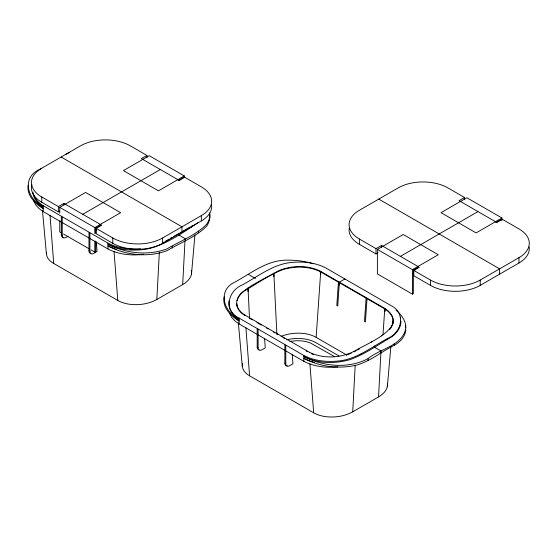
<?xml version="1.0" encoding="UTF-8"?>
<svg xmlns="http://www.w3.org/2000/svg" width="557" height="557" viewBox="0 0 557 557"><rect width="100%" height="100%" fill="white"/><g stroke="black" fill="none" stroke-linecap="round" stroke-linejoin="round"><path stroke-width="0.84" d="M42.478 210.532L46.391 253.755L47.018 256.45A24.856 14.35 0 0 0 53.709 263.454L117.792 300.453A24.856 14.35 0 0 0 129.92 304.31C139.097 305.389 148.705 303.99 156.844 299.485L159.344 252.251M156.844 299.485L182.682 284.564L185.001 240.77M238.354 322.879L242.267 366.109L242.894 368.804A24.856 14.35 0 0 0 249.585 375.801L313.668 412.8A24.856 14.35 0 0 0 325.796 416.664C334.973 417.736 344.581 416.344 352.72 411.832L355.178 365.462M352.72 411.832L378.558 396.918L380.925 352.261M346.698 355.011L316.153 337.375L320.686 271.913C309.309 266.044 295.676 265.981 283.555 269.407C269.337 274.58 256.937 283.778 243.875 291.248C240.819 293.692 238.152 296.742 237.004 300.55M338.433 282.162L336.818 305.459L337.737 305.995L339.352 282.691M366.102 298.134L364.487 321.438L365.406 321.967L367.021 298.67M382.979 334.75L384.769 308.912L320.686 271.913M46.391 253.755L46.496 252.377M182.682 284.564C187.57 281.765 192.896 276.523 191.357 270.368M242.267 366.109L242.476 363.352M378.558 396.918C383.16 394.224 387.797 389.83 387.547 384.065M191.469 274.476L194.922 234.943M387.345 386.823L390.875 346.433M392.831 324.09C394.363 317.775 390.039 311.913 384.769 308.912M393.131 320.651L392.769 323.958L391.411 327.224L389.566 329.73M400.984 321.076C401.075 327.405 396.974 332.773 392.198 336.512C378.356 344.56 365.1 354.245 349.921 359.648C334.882 363.916 317.984 363.756 303.85 356.543C323.366 366.541 348.285 369.124 368.107 358.597C379.895 348.717 402.53 345.89 405.83 328.226C406.123 320.95 401.465 314.74 396.138 310.277M229.233 300.404C227.186 308.181 232.68 315.429 239.113 319.168C223.559 312.261 216.868 290.03 235.284 281.912C251.806 272.742 267.98 259.562 287.955 260.168C296.505 260.147 305.104 261.184 313.264 263.795M236.788 305.591C236.112 301.219 237.714 296.832 240.68 293.616C251.806 283.91 265.919 278.208 278.535 270.716C291.847 265.327 307.694 264.784 320.686 271.384L384.769 308.383C411.693 326.569 366.645 343.53 355.951 350.325C341.845 358.193 323.638 359.349 309.058 352.094L244.976 315.095C240.77 312.505 236.955 308.494 236.628 303.328M28.177 185.209C26.458 195.458 35.272 203.737 43.237 208.624L37.326 203.688M224.22 296.825C221.846 307.29 230.967 316.021 239.113 320.978L233.738 316.634M405.83 330.036C405.183 336.867 400.01 342.102 394.272 345.305C381.531 351.648 370.252 361.333 356.362 365.176C338.802 369.242 319.795 366.757 303.85 358.353L309.295 360.832L314.733 362.461M197.979 222.654C182.292 233.056 166.097 244.676 147.431 248.923C134.23 251.249 120.04 250.434 107.974 244.196C125.847 253.491 147.779 255.914 166.856 248.937C180.155 241.028 195.57 235.43 206.619 224.36C208.917 221.004 210.497 216.931 209.704 212.83M116.524 249.418L107.974 246.006C125.847 255.301 147.779 257.724 166.856 250.747C180.155 242.838 195.57 237.24 206.619 226.17C208.917 222.821 210.497 218.741 209.704 214.64M192.959 225.286L191.608 226.163L191.608 227.228M387.484 338.51C401.966 332.592 406.366 312.895 390.624 305.375L325.901 268.001C315.986 262.8 304.512 261.463 293.462 262.284C274.155 263.315 258.65 276.133 242.337 284.919C227.841 290.824 223.35 310.541 239.113 318.103L303.85 355.477C313.793 360.678 325.288 362.008 336.351 361.18C355.658 360.128 371.164 347.296 387.484 338.51L387.484 339.575M41.768 168.221A35.216 20.331 0 0 0 41.768 196.976L58.374 206.556L63.867 203.389L101.687 225.223L96.187 228.391L96.187 233.717L112.793 243.305A35.216 20.331 0 0 0 162.602 243.305L201.342 220.941A35.216 20.331 0 0 0 211.521 204.788M146.923 157.722L146.923 155.438L141.422 158.613L179.243 180.447L184.736 177.272L201.342 186.86A35.216 20.331 0 0 1 201.342 215.615L201.342 220.941M59.759 207.357L85.583 192.45L120.632 212.683L94.808 227.597L59.759 207.357L59.759 213.268M31.888 184.743A35.216 20.331 0 0 0 41.768 202.302L58.374 211.883L59.745 211.089M82.777 214.306L160.332 169.53M67.996 236.286L65.921 237.484A5.215 3.015 -60 0 1 62.231 235.353L61.312 234.824L61.312 216.715L62.231 217.251L62.231 235.353M184.297 175.928L158.466 190.842L123.417 170.602L149.248 155.695L184.297 175.928L184.297 177.62M100.859 225.167L95.727 228.126L95.727 233.334M178.247 180.489L183.371 177.523M91.076 249.94L94.808 252.091L95.727 251.555L95.727 241.146M96.187 228.391L112.793 237.978A35.216 20.331 0 0 0 162.602 237.978L201.342 215.615M169.07 239.176L165.45 241.265L165.45 242.33M170.519 238.333L171.967 237.498M173.415 236.662L178.491 233.738L178.491 234.803L185.272 238.716L185.272 240.527M179.946 232.896L181.401 232.053M182.863 231.211L190.153 226.998M464.552 199.775L464.552 197.498L447.946 187.911A35.216 20.331 0 0 0 398.137 187.911L359.397 210.274A35.216 20.331 0 0 0 359.397 239.03L376.003 248.617L381.496 245.442L419.317 267.276L413.816 270.451L413.816 275.778L430.422 285.365A35.216 20.331 0 0 0 480.231 285.365L518.971 262.995A35.216 20.331 0 0 0 529.15 246.848M464.552 197.498L459.052 200.666L496.872 222.501L502.365 219.326L518.971 228.913A35.216 20.331 0 0 1 518.971 257.668L518.971 262.995M377.388 249.418L403.212 234.504L438.262 254.744L412.438 269.651L377.388 249.418L377.388 273.912L412.438 294.152L413.357 293.616L413.357 270.187L417.75 267.645M349.218 228.21A35.216 20.331 0 0 0 359.397 244.356L376.003 253.943L378.064 252.753M400.406 256.359L477.962 211.583M501.927 217.989L476.096 232.896L441.047 212.663L466.877 197.749L501.927 217.989L501.927 220.523M495.876 222.542L501.001 219.583M357.427 350.005L359.641 348.731M370.711 342.339L372.187 341.483M413.816 270.451L430.422 280.039A35.216 20.331 0 0 0 480.231 280.039L518.971 257.668M162.414 242.824L163.932 242.044M353.953 351.885L355.951 350.861L355.951 350.325M65.573 154.456L69.416 152.548M346.259 355.101L351.286 353.256M281.055 336.393C288.31 333.49 296.282 332.592 304.025 333.511A24.856 14.35 0 0 1 316.153 337.375M143.567 254.257C131.556 255.907 118.85 254.584 107.974 248.986L43.237 211.611L38.941 208.464L35.711 204.879L33.685 200.993M337.897 366.819C326.36 368.093 314.252 366.722 303.85 361.333L239.113 323.958L234.817 320.811L231.587 317.225L229.561 313.347M140.475 248.826C129.412 249.654 117.917 248.325 107.974 243.131L43.237 205.749C38.844 202.866 34.367 198.926 33.371 193.516M311.495 353.737L313.563 354.677M378.767 199.093L499.601 268.85L499.601 274.176M413.496 269.247L415.028 270.131M146.923 155.438L130.317 145.85A35.216 20.331 0 0 0 80.507 145.85L39.408 169.565C20.992 177.676 27.683 199.914 43.237 206.814C38.015 203.59 33.316 198.564 32.898 192.151M61.138 157.032L181.972 226.796L181.972 232.123M248.325 274.385L254.688 278.054M339.088 356.034L316.292 342.868A26.088 15.06 0 0 0 286.82 339.867M334.715 356.703L310.555 343.042A22.162 12.797 0 0 0 289.905 341.573M250.19 318.639L252.425 319.927M256.895 322.51L261.365 325.093M266.587 328.101L268.077 328.964M273.292 331.972L274.782 332.835M276.272 333.699L277.762 334.555M282.977 337.57L284.467 338.426M306.078 350.903L307.568 351.766M95.296 229.414L96.786 230.278M61.249 232.715L59.759 231.858L59.759 220.871M63.484 234.01L89.586 249.076M258.107 347.707L258.107 329.598L257.188 329.069L257.188 347.171L258.107 347.707A5.215 3.015 -60 0 0 261.797 349.838L265.257 347.84L264.547 338.405M285.776 363.679L285.776 345.577L284.857 345.041L284.857 363.15L285.776 363.679A5.215 3.015 -60 0 0 289.466 365.81L292.926 363.812L292.216 354.384M89.9 251.332L89.9 233.223L88.981 232.694L88.981 250.796L89.9 251.332A5.215 3.015 -60 0 0 93.59 253.463L97.05 251.465L96.34 242.03M244.036 314.942L241.418 313.027L238.869 310.193L237.581 307.722M244.69 315.415L244.976 315.624L244.976 315.095M400.191 317.024L400.511 318.646M236.628 303.857L237.261 307.109M405.454 325.462L405.642 327.746M309.915 363.798L313.668 412.8M245.902 327.662L249.585 375.801M114.039 251.451L117.792 300.453M50.026 215.315L53.709 263.454M273.87 273.64L276.885 334.026M248.032 288.554L249.536 318.75M480.231 280.039L480.231 285.365M430.422 280.039L430.422 285.365M412.438 269.651L412.438 294.152M394.272 343.495L394.272 345.305M385.054 308.592L385.054 311.405M384.769 308.383L384.769 311.196M381.789 335.411L381.789 335.941M381.496 245.442L381.496 247.726M381.148 352.88L381.148 351.07L374.367 347.15L374.367 346.085M376.003 248.617L376.003 253.943M368.107 358.597L368.107 360.407M361.326 353.618L361.326 354.684M359.397 239.03L359.397 244.356M344.887 279.496L344.887 278.966L339.352 282.162L339.352 284.975M338.433 281.626L338.433 284.446M320.686 271.384L320.686 274.197M320.331 271.217L320.331 274.037M309.427 352.261L309.427 352.79M303.85 355.477L303.85 361.333M273.87 273.104L273.87 276.683M255.378 277.393L255.378 278.458M248.032 288.025L248.032 291.596M239.113 318.103L239.113 323.958M198.396 231.141L198.396 232.951M172.231 246.25L172.231 248.06M162.602 237.978L162.602 243.305M112.793 237.978L112.793 243.305M107.974 243.131L107.974 248.986M94.808 227.597L94.808 233.508M94.808 241.111L94.808 252.091M63.867 203.389L63.867 204.906M58.374 206.556L58.374 211.883M43.237 205.749L43.237 211.611M41.768 196.976L41.768 202.302M63.157 237.449A5.215 3.015 -60 0 1 61.312 234.824M90.826 253.421A5.215 3.015 -60 0 1 88.981 250.796M259.033 349.796A5.215 3.015 -60 0 1 257.188 347.171M287.287 365.754A5.215 3.015 -60 0 1 284.857 363.15"/></g></svg>
